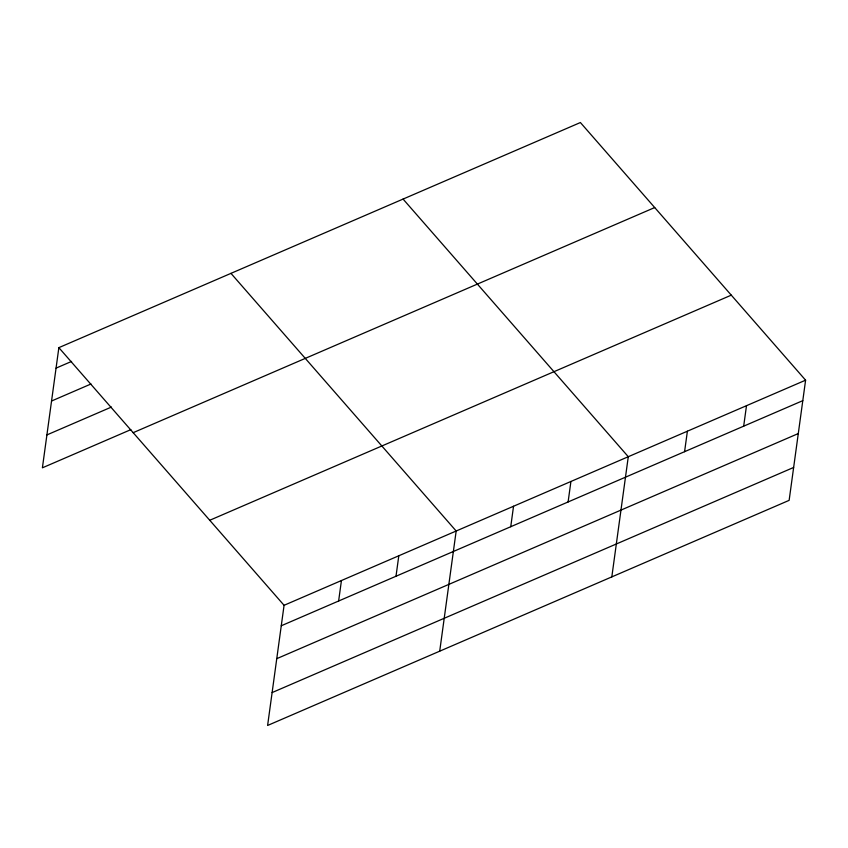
<?xml version="1.0" encoding="UTF-8"?>
<svg xmlns="http://www.w3.org/2000/svg" width="848" height="848" viewBox="0 0 848 848"><rect width="100%" height="100%" fill="white"/><g stroke="black" fill="none" stroke-linecap="round" stroke-linejoin="round"><path stroke-width="1.27" d="M58.862 347.648L284.069 605.302L267.608 725.464L789.138 500.352L805.6 380.18L580.392 122.536L58.862 347.648L42.4 467.82L130.846 429.639M338.628 601.009L341.437 580.53M396.005 576.248L398.804 555.769M439.709 651.179L456.171 531.007L230.963 273.363M510.74 526.725L513.538 506.245M568.107 501.963L570.916 481.484M611.821 576.894L628.283 456.722L403.076 199.079M684.58 451.687L687.389 431.208M743.685 426.173L746.494 405.694M56.053 368.127L71.592 361.418M51.548 401.019L90.99 383.996M46.905 434.918L111.448 407.061M133.178 432.671L654.709 207.559M209.753 520.269L731.283 295.157M284.069 605.302L805.6 380.18M281.26 625.771L802.791 400.659M276.755 658.673L798.286 433.561M272.113 692.572L793.643 467.449"/></g></svg>
